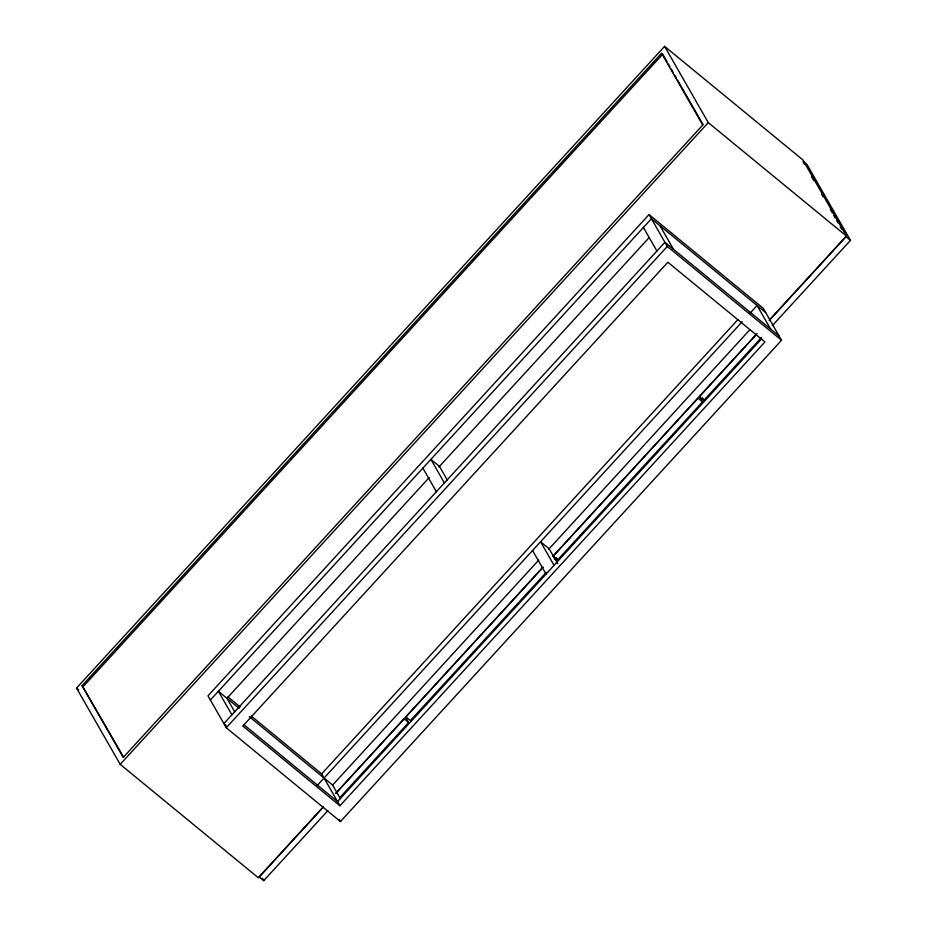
<?xml version="1.0" encoding="UTF-8"?>
<svg xmlns="http://www.w3.org/2000/svg" width="927" height="927" viewBox="0 0 927 927"><rect width="100%" height="100%" fill="white"/><g stroke="black" fill="none" stroke-linecap="round" stroke-linejoin="round"><path stroke-width="1.39" d="M322.99 807.371L258.413 877.846L120.197 764.346L76.524 688.089L664.601 46.35L802.805 159.85L846.478 236.107L769.178 320.464M82.074 685.632L661.588 53.233L702.724 125.064L123.21 757.463L82.074 685.632L123.639 757.162M83.21 686.571L662.735 54.172L666.988 61.599M120.197 764.346L708.274 122.607L664.601 46.35M649.039 214.554L207.984 695.853L226.246 727.753L340.476 821.542L781.531 340.244L763.269 308.355L649.039 214.554L667.301 246.443L781.531 340.244M210.371 700.012L651.426 218.714L765.644 312.515M429.201 477.59L226.953 698.298L234.774 711.948M438.969 466.93L649.039 237.694M226.246 727.753L667.301 246.443M339.931 805.76L242.839 726.026L667.857 262.237L764.937 341.959L339.931 805.76L321.657 773.871L737.88 319.664M316.918 785.806L742.226 321.692M749.955 313.256L757.081 305.481L770.58 329.05M332.411 785.273L538.761 560.093M548.541 549.421L750.001 329.583M323.349 806.872L259.166 876.896L263.743 880.65L327.915 810.615M335.991 793.072L404.056 718.796L408.622 722.55L339.583 797.88M542.631 567.567L405.841 716.849L410.406 720.592L546.223 572.388M756.988 333.65L699.34 396.559L703.917 400.313L761.565 337.405M769.7 319.792L845.911 236.617L850.476 240.371L772.307 325.678M335.713 793.489L543.152 567.115M552.932 556.443L756.455 334.346M702.527 401.831L697.95 398.077L553.071 556.177L557.648 559.931L702.527 401.831L699.676 396.849M761.588 338.865L337.544 801.6L243.801 724.624M803.338 161.46L807 164.461L850.476 240.371M708.274 122.607L846.478 236.107M779.143 336.084L664.926 242.283L223.87 723.593L226.084 725.412M554.23 558.402L556.976 560.661L555.551 558.17M227.915 696.884L240.197 706.965M251.356 716.131L321.657 773.871M239.236 708.379L218.39 691.264L231.889 714.833M249.27 716.629L332.608 785.065L340.429 798.703M76.524 688.089L78.749 689.92M803.141 161.947L804.566 164.438M811.693 176.883L813.836 180.614M821.67 194.311L823.095 196.802M830.233 209.247L832.365 212.978M833.79 215.47L835.215 217.949M836.641 220.441L838.066 222.932M840.21 226.663L841.635 229.154M668.402 64.079L669.827 66.559M671.241 69.038L673.373 72.746M674.786 75.226L676.212 77.706M677.625 80.174L703.153 124.763M659.989 225.748L673.489 249.317M643.408 227.463L656.907 251.032M702.492 397.822L703.917 400.313M556.223 557.44L557.648 559.931M557.66 563.674L549.132 548.784L540.557 541.75L554.056 565.319M532.538 550.499L546.038 574.08M447.277 480.047L439.468 466.397L430.893 459.363L444.392 482.932M422.874 468.112L436.374 491.692M405.771 717.568L408.622 722.55M339.282 819.468L340.476 821.542M262.318 878.159L263.743 880.65"/></g></svg>
